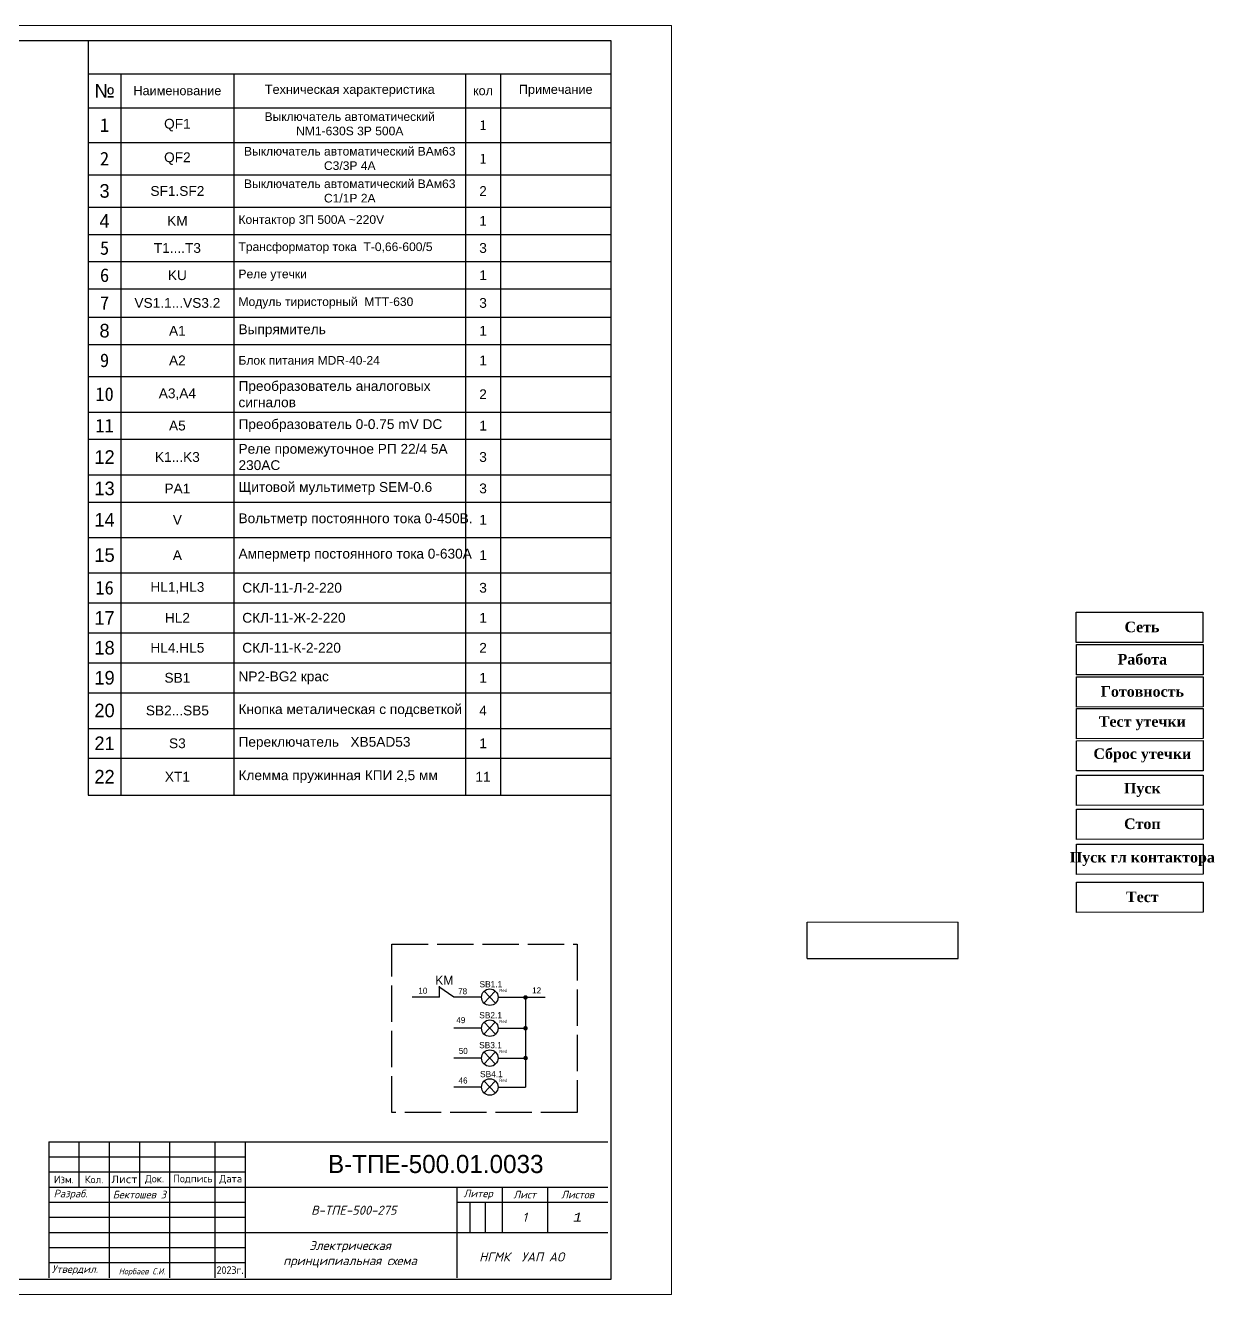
# Model space of a CAD drawing. Header units: millimetres. Extents: x 12 to 2978, y 1101 to 2133.
# Drawn here: x 1106.5 to 1500.1, y 1676.5 to 2096.5 of the extents above; entities that cross this region are included whole.
import ezdxf

# ---------------------------------------------------------------- set-up
doc = ezdxf.new("R2010")
doc.units = ezdxf.units.MM
doc.linetypes.add('ACAD_ISO02W100', pattern=[15, 12, -3])
doc.styles.add('ISOCPEUR', font='isocpeui.ttf', dxfattribs={"oblique": 15, "height": 3})
doc.styles.add('WD', font='txt.shx')
doc.styles.add('стиль1', font='isocpeui.ttf', dxfattribs={"height": 5})

# ---------------------------------------------------------------- blocks, each defined once
blk = doc.blocks.new('Формат А2 (2)')
at = {"lineweight": 20}
for p, q in [((1597.83, 433.69), (2191.83, 433.69)), ((1597.83, 13.69), (1597.83, 433.69)), ((2191.83, 433.69), (2191.83, 13.69)), ((2191.83, 13.69), (1597.83, 13.69))]:
    blk.add_line(p, q, dxfattribs=at)
at = {"lineweight": 30}
for p, q in [((1617.83, 18.69), (1617.83, 428.69)), ((1617.83, 428.69), (2186.83, 428.69)), ((2186.83, 428.69), (2186.83, 18.69)), ((2186.83, 18.69), (1617.83, 18.69))]:
    blk.add_line(p, q, dxfattribs=at)
at = {"lineweight": 30, "insert": (2161.83, 16.19), "char_height": 3, "width": 50, "attachment_point": 5}
blk.add_mtext('Формат А2', dxfattribs=at)
blk = doc.blocks.new('*T166')
at = {"color": 0, "linetype": 'ByBlock', "lineweight": -2, "transparency": 16777216}
for p, q in [((0, 0), (172.94, 0)), ((0, 0), (0, -249.71)), ((172.94, 0), (172.94, -249.71)), ((0, -11), (172.94, -11)), ((10.75, -11), (10.75, -249.71)), ((48.19, -11), (48.19, -249.71)), ((124.83, -11), (124.83, -249.71)), ((136.4, -11), (136.4, -249.71)), ((0, -22.25), (172.94, -22.25)), ((0, -33.72), (172.94, -33.72)), ((0, -44.45), (172.94, -44.45)), ((0, -55.18), (172.94, -55.18)), ((0, -64.18), (172.94, -64.18)), ((0, -73.18), (172.94, -73.18)), ((0, -82.18), (172.94, -82.18)), ((0, -91.55), (172.94, -91.55)), ((0, -100.55), (172.94, -100.55)), ((0, -111.17), (172.94, -111.17)), ((0, -122.94), (172.94, -122.94)), ((0, -131.94), (172.94, -131.94)), ((0, -143.74), (172.94, -143.74)), ((0, -152.74), (172.94, -152.74)), ((0, -164.45), (172.94, -164.45)), ((0, -176.16), (172.94, -176.16)), ((0, -186.08), (172.94, -186.08)), ((0, -196.01), (172.94, -196.01)), ((0, -205.93), (172.94, -205.93)), ((0, -215.86), (172.94, -215.86)), ((0, -227.61), (172.94, -227.61)), ((0, -237.53), (172.94, -237.53)), ((0, -249.71), (172.94, -249.71))]:
    blk.add_line(p, q, dxfattribs=at)
at = {"color": 0, "lineweight": 15, "transparency": 16777216}
for s, insert, char_height, width, attachment_point in [('{\\fArial|b0|i0|c204|p34;№}', (5.37, -16.62), 4.5, 7.7486, 5), ('{\\fArial|b0|i0|c0|p34;Наименование}', (29.47, -16.62), 3, 34.4398, 5), ('{\\fArial|b0|i0|c0|p34;Техническая характеристика}', (86.51, -16.62), 3, 73.6413, 5), ('{\\fArial|b0|i0|c0|p34;к\\fArial|b0|i0|c204|p34;ол}', (130.62, -16.62), 3, 8.5728, 5), ('{\\fArial|b0|i0|c0|p34;Примечание }', (154.67, -16.62), 3, 33.5348, 5), ('{\\fArial|b0|i0|c204|p34;Выключатель автоматический \\fArial|b0|i0|c0|p34;NM1-630S 3P 500A}', (86.51, -23.75), 2.8568, 73.6413, 2), ('{\\fSimHei|b0|i0|c134|p49;1', (5.37, -27.99), 4.5, 7.7486, 5), ('{\\fArial|b0|i0|c0|p34;QF1}', (29.47, -27.99), 3.2392, 34.4398, 5), ('{\\fSimHei|b0|i0|c134|p49;1}', (130.62, -27.99), 3.2392, 8.5728, 5), ('{\\fSimHei|b0|i0|c134|p49;2', (5.37, -39.09), 4.5, 7.7486, 5), ('{\\fArial|b0|i0|c0|p34;QF2}', (29.47, -39.09), 3.2392, 34.4398, 5), ('{\\fArial|b0|i0|c0|p34;Выключатель автоматический ВАм63 С3/3P 4А}', (86.51, -35.22), 2.8568, 73.6413, 2), ('{\\fSimHei|b0|i0|c134|p49;1}', (130.62, -39.09), 3.2392, 8.5728, 5), ('{\\fArial|b0|i0|c0|p34;Выключатель автоматический ВАм63 С1/1P 2А}', (86.51, -49.81), 2.8568, 73.6413, 5), ('3', (5.37, -49.81), 4.5, 7.7486, 5), ('{\\fArial|b0|i0|c204|p34;SF1.SF2}', (29.47, -49.81), 3.2392, 34.4398, 5), ('2', (130.62, -49.81), 3.24, 8.5728, 5), ('4', (5.37, -59.68), 4.5, 7.7486, 5), ('{\\fArial|b0|i0|c204|p34;KM}', (29.47, -59.68), 3.2392, 34.4398, 5), ('{\\fArial|b0|i0|c204|p34;Контактор 3П 500А \\fArial|b0|i0|c0|p34;~220V}', (49.69, -59.68), 2.8568, 73.6413, 4), ('1', (130.62, -59.68), 3.24, 8.5728, 5), ('{\\fSimHei|b0|i0|c0|p49;5', (5.37, -68.68), 4.5, 7.7486, 5), ('{\\fArial|b0|i0|c0|p34;T1....T3}', (29.47, -68.68), 3.2392, 34.4398, 5), ('{\\fArial|b0|i0|c204|p34;Трансформатор тока \\fArial|b0|i0|c0|p34; Т-0,66-600/5}', (49.69, -68.68), 2.8568, 73.6413, 4), ('{\\fArial|b0|i0|c0|p34;3}', (130.62, -68.68), 3.2392, 8.5728, 5), ('{\\fSimHei|b0|i0|c0|p49;6', (5.37, -77.68), 4.5, 7.7486, 5), ('{\\fArial|b0|i0|c0|p34;KU}', (29.47, -77.68), 3.2392, 34.4398, 5), ('{\\fArial|b0|i0|c204|p34;Реле утечки}', (49.69, -77.68), 2.8568, 73.6413, 4), ('{\\fArial|b0|i0|c0|p34;1}', (130.62, -77.68), 3.2392, 8.5728, 5), ('{\\fSimHei|b0|i0|c0|p49;7', (5.37, -86.86), 4.5, 7.7486, 5), ('{\\fArial|b0|i0|c0|p34;VS1.1...VS3.2}', (29.47, -86.86), 3.2392, 34.4398, 5), ('{\\fArial|b0|i0|c204|p34;\\C256;Модуль тиристорный  МТТ\\fArial|b0|i0|c0|p34;-630}', (49.69, -86.86), 2.8568, 73.6413, 4), ('{\\fArial|b0|i0|c0|p34;3}', (130.62, -86.86), 3.2392, 8.5728, 5), ('8', (5.37, -96.05), 4.5, 7.7486, 5), ('{\\fArial|b0|i0|c204|p34;A\\fArial|b0|i0|c0|p34;1}', (29.47, -96.05), 3.2392, 34.4398, 5), ('{\\fArial|b0|i0|c204|p34;Выпрямитель}', (49.69, -96.05), 3.2392, 73.6413, 4), ('{\\fArial|b0|i0|c0|p34;1}', (130.62, -96.05), 3.2392, 8.5728, 5), ('{\\fSimHei|b0|i0|c0|p49;9', (5.37, -105.86), 4.5, 7.7486, 5), ('{\\fArial|b0|i0|c204|p34;A\\fArial|b0|i0|c0|p34;2}', (29.47, -105.86), 3.2392, 34.4398, 5), ('{\\fArial|b0|i0|c204|p34;Блок питания \\fArial|b0|i0|c0|p34;MDR-40-24}', (49.69, -105.86), 2.8568, 73.6413, 4), ('{\\fArial|b0|i0|c0|p34;1}', (130.62, -105.86), 3.2392, 8.5728, 5), ('{\\fArial|b0|i0|c204|p34;Преобразователь аналоговых сигналов}', (49.69, -117.05), 3.2392, 73.6413, 4), ('{\\fSimHei|b0|i0|c0|p49;10', (5.37, -117.05), 4.5, 7.7486, 5), ('{\\fArial|b0|i0|c204|p34;А3\\fArial|b0|i0|c0|p34;,A4}', (29.47, -117.05), 3.2392, 34.4398, 5), ('{\\fArial|b0|i0|c0|p34;2}', (130.62, -117.05), 3.2392, 8.5728, 5), ('{\\fSimHei|b0|i0|c0|p49;11', (5.37, -127.44), 4.5, 7.7486, 5), ('{\\fArial|b0|i0|c204|p34;А\\fArial|b0|i0|c0|p34;5}', (29.47, -127.44), 3.2392, 34.4398, 5), ('{\\fArial|b0|i0|c204|p34;Преобразователь 0-0.75 mV DC}', (49.69, -127.44), 3.2392, 73.6413, 4), ('{\\fArial|b0|i0|c0|p34;1}', (130.62, -127.44), 3.2392, 8.5728, 5), ('{\\fArial|b0|i0|c204|p34;Реле промежуточное РП 22/4 5А 230АС}', (49.69, -137.84), 3.2392, 73.6413, 4), ('12', (5.37, -137.84), 4.5, 7.7486, 5), ('{\\fArial|b0|i0|c204|p34;K1...K3}', (29.47, -137.84), 3.2392, 34.4398, 5), ('{\\fArial|b0|i0|c204|p34;3}', (130.62, -137.84), 3.2392, 8.5728, 5), ('13', (5.37, -148.24), 4.5, 7.7486, 5), ('{\\fArial|b0|i0|c0|p34;PA1}', (29.47, -148.24), 3.2392, 34.4398, 5), ('{\\fArial|b0|i0|c204|p34;Щитовой мультиметр \\fArial|b0|i0|c0|p34;SEM-0.6}', (49.69, -148.24), 3.2392, 73.6413, 4), ('{\\fArial|b0|i0|c204|p34;3}', (130.62, -148.24), 3.2392, 8.5728, 5), ('14', (5.37, -158.6), 4.5, 7.7486, 5), ('{\\fArial|b0|i0|c0|p34;V}', (29.47, -158.6), 3.2392, 34.4398, 5), ('{\\fArial|b0|i0|c204|p34;Вольтметр постоянного тока 0-450В.}', (49.69, -158.6), 3.2392, 73.6413, 4), ('{\\fArial|b0|i0|c204|p34;1}', (130.62, -158.6), 3.2392, 8.5728, 5), ('15', (5.37, -170.3), 4.5, 7.7486, 5), ('{\\fArial|b0|i0|c0|p34;A}', (29.47, -170.3), 3.2392, 34.4398, 5), ('{\\fArial|b0|i0|c204|p34;Амперметр постоянного тока 0-630А}', (49.69, -170.3), 3.2392, 73.6413, 4), ('{\\fArial|b0|i0|c204|p34;1}', (130.62, -170.3), 3.2392, 8.5728, 5), ('{\\fSimHei|b0|i0|c0|p49;16', (5.37, -181.12), 4.5, 7.7486, 5), ('{\\fArial|b0|i0|c0|p34;HL1,HL3}', (29.47, -181.12), 3.2392, 34.4398, 5), ('{\\fArial|b0|i0|c204|p34; СКЛ-11-Л-2-220}', (49.69, -181.12), 3.2392, 73.6413, 4), ('{\\fArial|b0|i0|c0|p34;3}', (130.62, -181.12), 3.2392, 8.5728, 5), ('17', (5.37, -191.05), 4.5, 7.7486, 5), ('{\\fArial|b0|i0|c0|p34;HL2}', (29.47, -191.05), 3.2392, 34.4398, 5), ('{\\fArial|b0|i0|c204|p34; СКЛ-11-Ж-2-220}', (49.69, -191.05), 3.2392, 73.6413, 4), ('{\\fArial|b0|i0|c0|p34;1}', (130.62, -191.05), 3.2392, 8.5728, 5), ('18', (5.37, -200.97), 4.5, 7.7486, 5), ('{\\fArial|b0|i0|c204|p34;HL4\\fArial|b0|i0|c0|p34;.HL5}', (29.47, -200.97), 3.2392, 34.4398, 5), ('{\\fArial|b0|i0|c204|p34; СКЛ-11-К-2-220}', (49.69, -200.97), 3.2392, 73.6413, 4), ('{\\fArial|b0|i0|c0|p34;2}', (130.62, -200.97), 3.2392, 8.5728, 5), ('19', (5.37, -210.9), 4.5, 7.7486, 5), ('{\\fArial|b0|i0|c0|p34;SB1}', (29.47, -210.9), 3.2392, 34.4398, 5), ('{\\fArial|b0|i0|c204|p34;NP2-BG2 крас}', (49.69, -210.9), 3.2392, 73.6413, 4), ('{\\fArial|b0|i0|c0|p34;1}', (130.62, -210.9), 3.2392, 8.5728, 5), ('20', (5.37, -221.73), 4.5, 7.7486, 5), ('{\\fArial|b0|i0|c0|p34;SB2...SB5}', (29.47, -221.73), 3.2392, 34.4398, 5), ('{\\fArial|b0|i0|c204|p34;Кнопка металическая с подсветкой}', (49.69, -221.73), 3.2392, 73.6413, 4), ('{\\fArial|b0|i0|c0|p34;4}', (130.62, -221.73), 3.2392, 8.5728, 5), ('21', (5.37, -232.57), 4.5, 7.7486, 5), ('{\\fArial|b0|i0|c0|p34;S3}', (29.47, -232.57), 3.2392, 34.4398, 5), ('{\\fArial|b0|i0|c204|p34;Переключатель \\fArial|b0|i0|c0|p34; \\fArial|b0|i0|c204|p34; ХВ\\fArial|b0|i0|c0|p34;5AD53}', (49.69, -232.57), 3.2392, 73.6413, 4), ('{\\fArial|b0|i0|c0|p34;1}', (130.62, -232.57), 3.2392, 8.5728, 5), ('22', (5.37, -243.62), 4.5, 7.7486, 5), ('{\\fArial|b0|i0|c204|p34;XT1}', (29.47, -243.62), 3.2392, 34.4398, 5), ('{\\fArial|b0|i0|c204|p34;Клемма пружинная КПИ 2,5 мм}', (49.69, -243.62), 3.2392, 73.6413, 4), ('{\\fArial|b0|i0|c204|p34;11}', (130.62, -243.62), 3.2392, 8.5728, 5)]:
    blk.add_mtext(s, dxfattribs=dict(at, insert=insert, char_height=char_height, width=width, attachment_point=attachment_point))

msp = doc.modelspace()

# ---------------------------------------------------------------- hatches: boundary and pattern name
h = msp.add_hatch(color=256)
h.dxf.hatch_style = 1
h.paths.add_polyline_path([(1271.29, 1774.85, 1), (1272.79, 1774.85, 1)])
h = msp.add_hatch(color=256)
h.dxf.hatch_style = 1
h.paths.add_polyline_path([(1271.29, 1764.67, 1), (1272.78, 1764.67, 1)])
h = msp.add_hatch(color=256)
h.dxf.hatch_style = 1
h.paths.add_polyline_path([(1271.32, 1754.81, 1), (1272.82, 1754.81, 1)])

# ---------------------------------------------------------------- linework, layer by layer
at = {"lineweight": 25}
for p, q in [((1365.2, 1787.79), (1365.2, 1799.79)), ((1415.2, 1787.79), (1415.2, 1799.79)), ((1365.2, 1787.79), (1415.2, 1787.79))]:
    msp.add_line(p, q, dxfattribs=at)
at = {"lineweight": 15}
msp.add_line((1365.2, 1799.79), (1415.2, 1799.79), dxfattribs=at)
for p, q in [((1248.29, 1774.94), (1243.34, 1778.41)), ((1243.54, 1774.94), (1243.54, 1778.54)), ((1262.03, 1776.93), (1258.29, 1772.96)), ((1258.32, 1776.94), (1262.06, 1772.93)), ((1243.54, 1774.94), (1234.53, 1774.94)), ((1257.49, 1774.94), (1248.29, 1774.94)), ((1262.96, 1774.94), (1272.03, 1774.94)), ((1272.03, 1774.94), (1272.03, 1745.21)), ((1272.03, 1774.94), (1278.59, 1774.94)), ((1257.49, 1764.68), (1248.29, 1764.68)), ((1262.03, 1766.67), (1258.29, 1762.71)), ((1258.32, 1766.69), (1262.06, 1762.68)), ((1262.96, 1764.68), (1272.03, 1764.68)), ((1262.03, 1756.78), (1258.29, 1752.82)), ((1258.32, 1756.8), (1262.06, 1752.79)), ((1257.49, 1754.79), (1248.29, 1754.79)), ((1262.96, 1754.79), (1272.03, 1754.79)), ((1258.32, 1747.21), (1262.06, 1743.2)), ((1257.49, 1745.21), (1248.29, 1745.21)), ((1262.03, 1747.2), (1258.29, 1743.23)), ((1262.96, 1745.21), (1272.03, 1745.21)), ((1114.28, 1727.13), (1179.28, 1727.13)), ((1114.28, 1722.13), (1179.28, 1722.13)), ((1114.28, 1707.13), (1179.28, 1707.13)), ((1253.6, 1707.16), (1253.6, 1697.16)), ((1258.67, 1707.16), (1258.67, 1697.16)), ((1114.28, 1702.13), (1179.28, 1702.13)), ((1114.28, 1697.13), (1179.28, 1697.13)), ((1114.28, 1692.13), (1179.28, 1692.13)), ((1114.28, 1687.13), (1179.28, 1687.13))]:
    msp.add_line(p, q)
at = {"lineweight": 30}
for p, q in [((1114.28, 1727.13), (1299.28, 1727.13)), ((1114.28, 1727.13), (1114.28, 1682.13)), ((1124.28, 1727.13), (1124.28, 1712.13)), ((1134.28, 1727.13), (1134.28, 1682.13)), ((1144.28, 1727.13), (1144.28, 1712.13)), ((1154.28, 1727.13), (1154.28, 1682.13)), ((1169.28, 1727.13), (1169.28, 1682.13)), ((1179.28, 1727.13), (1179.28, 1682.13)), ((1114.28, 1717.13), (1179.28, 1717.13)), ((1114.28, 1712.13), (1299.28, 1712.13)), ((1249.28, 1712.13), (1249.28, 1682.13)), ((1249.28, 1712.13), (1249.28, 1682.13)), ((1264.28, 1712.13), (1264.28, 1697.13)), ((1279.28, 1712.13), (1279.28, 1697.13)), ((1249.28, 1707.13), (1299.28, 1707.13)), ((1179.28, 1697.13), (1299.28, 1697.13))]:
    msp.add_line(p, q, dxfattribs=at)
for points in [[(1454.29, 1902.31), (1496.17, 1902.36), (1496.17, 1892.36), (1454.29, 1892.31)], [(1454.41, 1891.6), (1496.29, 1891.65), (1496.29, 1881.65), (1454.41, 1881.6)], [(1454.41, 1880.95), (1496.29, 1881), (1496.29, 1871), (1454.41, 1870.95)], [(1454.41, 1870.46), (1496.29, 1870.51), (1496.29, 1860.51), (1454.41, 1860.46)], [(1454.41, 1859.81), (1496.29, 1859.86), (1496.29, 1849.86), (1454.41, 1849.81)], [(1454.41, 1848.39), (1496.29, 1848.44), (1496.29, 1838.44), (1454.41, 1838.39)], [(1454.41, 1837.17), (1496.29, 1837.21), (1496.29, 1827.21), (1454.41, 1827.17)], [(1454.41, 1825.55), (1496.29, 1825.6), (1496.29, 1815.6), (1454.41, 1815.55)], [(1454.41, 1812.99), (1496.29, 1813.04), (1496.29, 1803.04), (1454.41, 1802.99)]]:
    msp.add_lwpolyline(points, close=True)
at = {"color": 18, "linetype": 'ACAD_ISO02W100', "true_color": 0x000000}
msp.add_lwpolyline([(1227.82, 1792.46), (1289.11, 1792.46), (1289.11, 1736.77), (1227.82, 1736.77)], close=True, dxfattribs=at)
for centre in [(1260.23, 1774.94), (1260.23, 1764.68), (1260.23, 1754.79), (1260.23, 1745.21)]:
    msp.add_circle(centre, 2.73)

# ---------------------------------------------------------------- block references
at = {"color": 18, "lineweight": 30, "true_color": 0x000000, "rotation": 180}
msp.add_blockref('Формат А2 (2)', (2918.14, 2110.21), dxfattribs=at)
msp.add_blockref('*T166', (1127.37, 2091.52))

# ---------------------------------------------------------------- texts
at = {"char_height": 3.5, "attachment_point": 5, "style": 'WD'}
for s, insert in [('\\A1;{\\fTimes New Roman|b1|i0|c204|p18;Сеть}', (1476.04, 1897.44)), ('\\A1;{\\fTimes New Roman|b1|i0|c204|p18;Работа}', (1476.16, 1886.74)), ('\\A1;{\\fTimes New Roman|b1|i0|c204|p18;Готовность}', (1476.16, 1876.09)), ('\\A1;{\\fTimes New Roman|b1|i0|c204|p18;Тест утечки}', (1476.16, 1865.6)), ('\\A1;{\\fTimes New Roman|b1|i0|c204|p18;Сброс утечки}', (1476.16, 1854.95)), ('\\A1;{\\fTimes New Roman|b1|i0|c204|p18;Пуск}', (1476.16, 1843.53)), ('\\A1;{\\fTimes New Roman|b1|i0|c204|p18;Стоп}', (1476.16, 1832.3)), ('\\A1;{\\fTimes New Roman|b1|i0|c204|p18;Пуск гл контактора}', (1476.16, 1820.69)), ('\\A1;{\\fTimes New Roman|b1|i0|c204|p18;Тест}', (1476.16, 1808.13))]:
    msp.add_mtext_dynamic_manual_height_columns(s, width=50, gutter_width=12.5, heights=[10], dxfattribs=dict(at, insert=insert))
at = {"lineweight": 25, "attachment_point": 1}
for s, insert, char_height, width in [('KM', (1242.17, 1782.04), 3, 13.3806), ('SB1.1', (1256.83, 1780.27), 2.062, 9.1948), ('Red', (1263.37, 1777.66), 1, 9.1948), ('SB2.1', (1256.74, 1770.02), 2.062, 9.1948), ('Red', (1263.37, 1767.41), 1, 9.1948), ('SB3.1', (1256.7, 1760.13), 2.062, 9.1948), ('Red', (1263.37, 1757.52), 1, 9.1948), ('SB4.1', (1257, 1750.54), 2.062, 9.1948), ('Red', (1263.37, 1747.93), 1, 9.1948)]:
    msp.add_mtext(s, dxfattribs=dict(at, insert=insert, char_height=char_height, width=width))
for s, insert, char_height, width, attachment_point in [('10', (1236.57, 1778.07), 2, 11.667, 1), ('78', (1249.75, 1777.9), 2, 11.667, 1), ('12', (1274.23, 1778.17), 2, 11.667, 1), ('49', (1249.15, 1768.35), 2, 11.667, 1), ('50', (1249.95, 1758.16), 2, 11.667, 1), ('46', (1249.89, 1748.38), 2, 11.667, 1), ('{\\fISOCPEUR|b0|i1|c204|p34;Электрическая \\Pпринципиальная схема}', (1213.99, 1689.87), 3, 117.4886, 5)]:
    msp.add_mtext(s, dxfattribs=dict(insert=insert, char_height=char_height, width=width, attachment_point=attachment_point))
at = {"insert": (1242.34, 1722.76), "char_height": 6, "attachment_point": 2}
msp.add_mtext('В-ТПЕ-500.01.0033', dxfattribs=at)
at = {"lineweight": 30, "attachment_point": 5}
for s, insert, char_height, width in [('{\\fISOCPEUR|b0|i0|c204|p34;Изм.}', (1119.28, 1714.63), 2.5, 10), ('{\\fISOCPEUR|b0|i0|c204|p34;Кол.}', (1129.28, 1714.63), 2.5, 10), ('{\\fVerdana|b0|i0|c204|p34;Лист}', (1139.28, 1714.63), 2.5, 10), ('{\\fISOCPEUR|b0|i0|c204|p34;Док.}', (1149.28, 1714.63), 2.5, 10), ('{\\fISOCPEUR|b0|i0|c204|p34;Подпись}', (1161.98, 1714.74), 2.5, 10), ('{\\fISOCPEUR|b0|i0|c204|p34;Дата}', (1174.51, 1714.63), 2.5, 10), ('{\\fISOCPEUR|b0|i1|c204|p34;Литер}', (1256.36, 1709.66), 2.5, 15), ('{\\fISOCPEUR|b0|i1|c204|p34;Лист}', (1271.78, 1709.63), 2.5, 15), ('{\\fISOCPEUR|b0|i1|c204|p34;Листов}', (1289.28, 1709.63), 2.5, 20), ('{\\fISOCPEUR|b0|i1|c204|p34;1}', (1271.78, 1702.13), 3, 15), ('{\\fISOCTEUR|b0|i1|c204|p49;1}', (1289.28, 1702.13), 3, 20), ('{\\fISOCPEUR|b0|i1|c204|p34;НГМК  УАП АО}', (1270.76, 1688.99), 3, 50), ('{\\fISOCPEUR|b0|i0|c204|p34;\\T0.95;20\\fISOCPEUR|b0|i0|c0|p34;23\\fISOCPEUR|b0|i0|c204|p34;г\\Ftxt|c204;.}', (1174.28, 1684.63), 2.5, 10)]:
    msp.add_mtext(s, dxfattribs=dict(at, insert=insert, char_height=char_height, width=width))
at = {"ltscale": 0.5, "style": 'ISOCPEUR'}
for s, insert, char_height, width, attachment_point in [('{\\fISOCPEUR|b0|i1|c204|p34;\\Q0; Разраб.}', (1114.28, 1709.63), 2.5, 20, 4), ('{\\Q0;Бектошев З}', (1144.28, 1709.63), 2.5, 20, 5), ('{\\fISOCPEUR|b0|i1|c204|p34;\\Q0;Утвердил.}', (1115.29, 1684.63), 2.5, 20, 4), ('{\\Q0;Норбаев С.И.}', (1145.12, 1683.97), 2, 30.3485, 5)]:
    msp.add_mtext(s, dxfattribs=dict(at, insert=insert, char_height=char_height, width=width, attachment_point=attachment_point))
at = {"lineweight": 30, "insert": (1215.21, 1704.45), "char_height": 3, "width": 85, "attachment_point": 5, "style": 'стиль1'}
msp.add_mtext('В-ТПЕ-500-275', dxfattribs=at)

doc.saveas('drawing.dxf')
